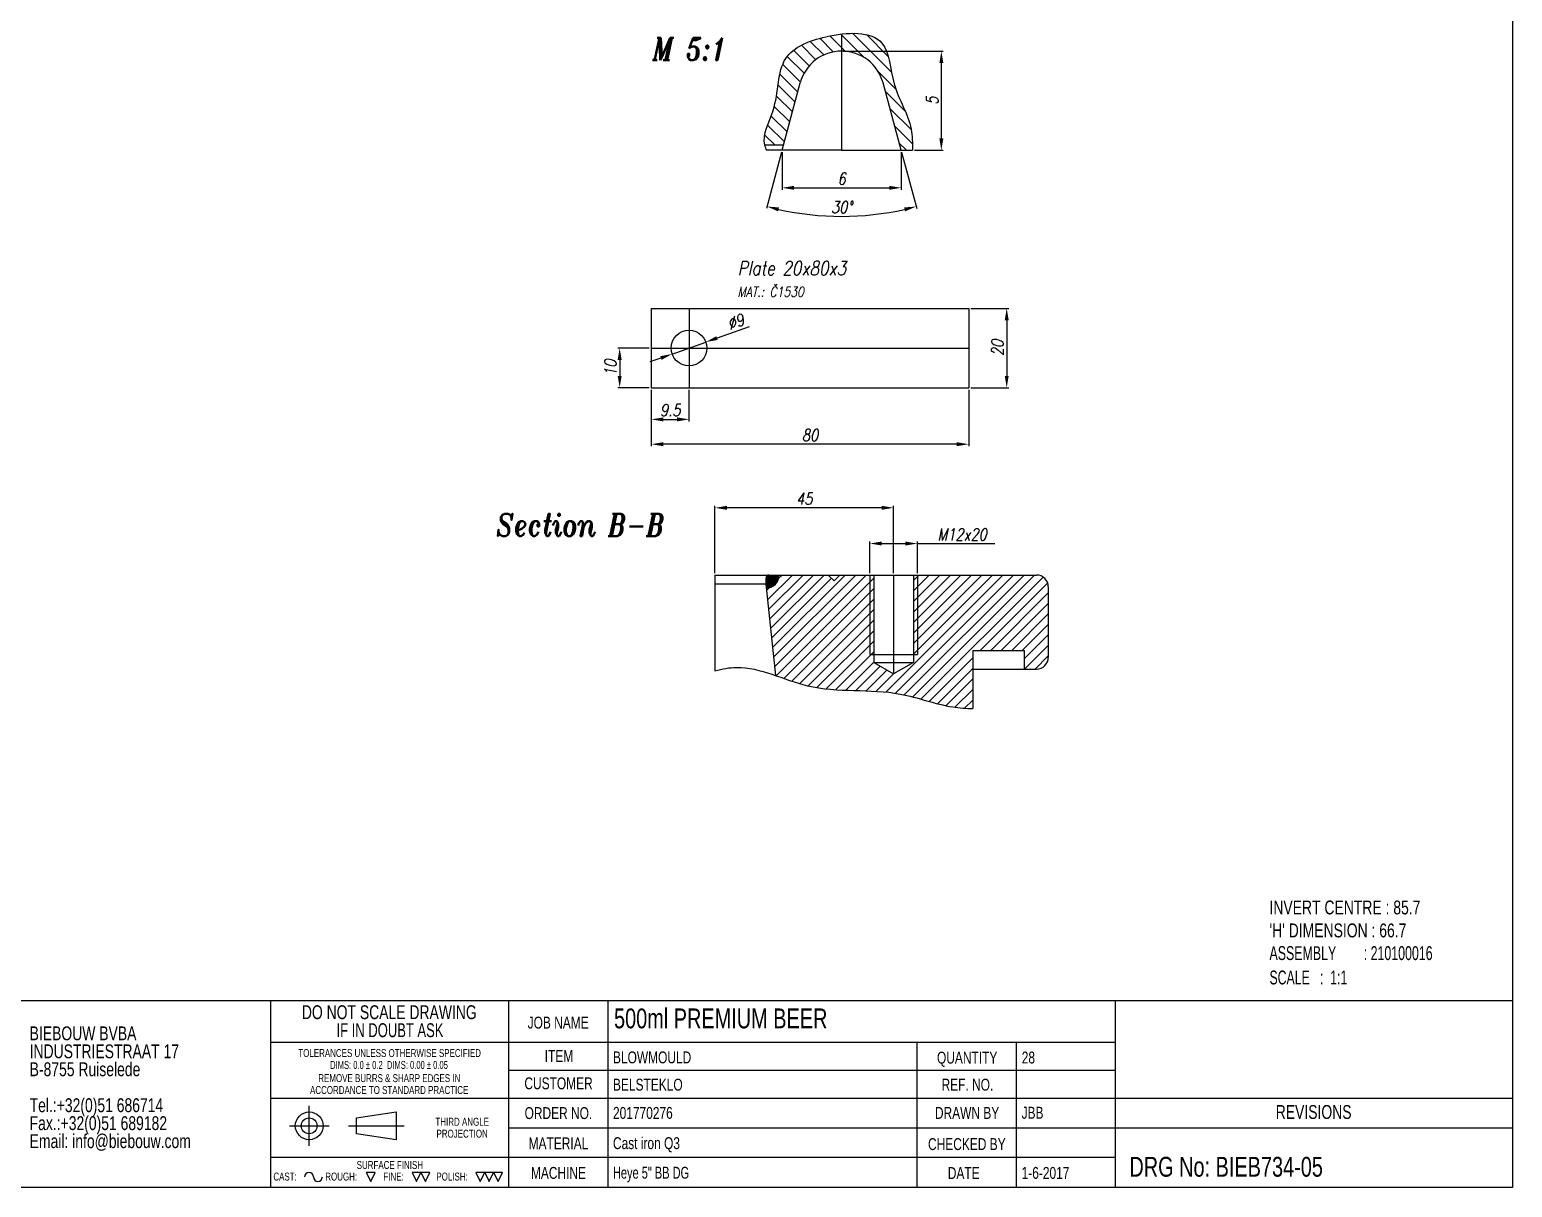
# Model space of a CAD drawing. Extents: x 5 to 829, y 5 to 582.
# Drawn here: x 455.3 to 829, y 5 to 296.7 of the extents above; entities that cross this region are included whole.
import ezdxf

# ---------------------------------------------------------------- set-up
doc = ezdxf.new("R2010")
doc.units = 0
doc.header["$LTSCALE"] = 7
doc.header["$MEASUREMENT"] = 0
doc.linetypes.add('CENTERX2', pattern=[20.32, 12.7, -2.54, 2.54, -2.54])
doc.layers.get('DEFPOINTS').update_dxf_attribs({"linetype": 'CONTINUOUS', "lineweight": 15})
for name, color, linetype in [('CENTERLINE', 4, 'CENTERX2'), ('DIMENSIONS', 2, 'CONTINUOUS'), ('HATCH', 3, 'CONTINUOUS'), ('TEXT', 2, 'CONTINUOUS')]:
    doc.layers.add(name, color=color, linetype=linetype)
doc.layers.add('OUTLINE', color=7, linetype='CONTINUOUS', lineweight=25)
doc.styles.add('ITALICT', font='ITALICT.shx', dxfattribs={"width": 0.8, "height": 3})
doc.styles.add('SLDTEXTSTYLE0', font='TXT', dxfattribs={"width": 0.75})
doc.styles.add('SLDTEXTSTYLE1', font='TXT', dxfattribs={"width": 0.666667})
doc.styles.add('SLDTEXTSTYLE2', font='TXT', dxfattribs={"width": 0.660714})
doc.styles.add('SLDTEXTSTYLE3', font='TXT', dxfattribs={"width": 0.692308})
doc.styles.add('SLDTEXTSTYLE4', font='TXT', dxfattribs={"width": 0.7})
doc.styles.add('SLDTEXTSTYLE5', font='TXT', dxfattribs={"width": 0.691176})
doc.dimstyles.get("Standard").update_dxf_attribs({"dimtxt": 3, "dimasz": 3, "dimexe": 0.5, "dimexo": 0.5, "dimgap": 0.8, "dimtad": 1, "dimdsep": 46, "dimtxsty": 'ITALICT', "dimcen": 0.09, "dimazin": 2, "dimtfac": 1, "dimtmove": 0, "dimatfit": 3, "dimfxl": 1, "dimtolj": 1, "dimtzin": 0, "dimarcsym": 0})

# ---------------------------------------------------------------- blocks, each defined once
blk = doc.blocks.new('*D39')
at = {"layer": 'DEFPOINTS', "color": 0}
for p in [(644.96, 266.33), (674.96, 266.33), (674.96, 256.88)]:
    blk.add_point(p, dxfattribs=at)
at = {"layer": 'DIMENSIONS', "color": 0, "lineweight": -2}
for p, q in [((644.96, 265.83), (644.96, 256.38)), ((674.96, 265.83), (674.96, 256.38)), ((647.96, 256.88), (671.96, 256.88))]:
    blk.add_line(p, q, dxfattribs=at)
at = {"layer": 'DIMENSIONS', "color": 0}
for points in [[(647.96, 257.38), (647.96, 256.38), (644.96, 256.88)], [(671.96, 256.38), (671.96, 257.38), (674.96, 256.88)]]:
    blk.add_solid(points, dxfattribs=at)
at = {"layer": 'DIMENSIONS', "color": 0, "insert": (659.96, 259.18), "char_height": 3, "attachment_point": 5, "style": 'ITALICT'}
blk.add_mtext('\\A1;6', dxfattribs=at)
blk = doc.blocks.new('*D40')
at = {"layer": 'DEFPOINTS', "color": 0}
for p in [(659.96, 291.33), (685.09, 291.33), (677.82, 266.33)]:
    blk.add_point(p, dxfattribs=at)
at = {"layer": 'DIMENSIONS', "color": 0, "lineweight": -2}
for p, q in [((660.46, 291.33), (685.59, 291.33)), ((685.09, 269.33), (685.09, 288.33)), ((678.32, 266.33), (685.59, 266.33))]:
    blk.add_line(p, q, dxfattribs=at)
at = {"layer": 'DIMENSIONS', "color": 0}
for points in [[(685.59, 288.33), (684.59, 288.33), (685.09, 291.33)], [(684.59, 269.33), (685.59, 269.33), (685.09, 266.33)]]:
    blk.add_solid(points, dxfattribs=at)
at = {"layer": 'DIMENSIONS', "color": 0, "insert": (682.79, 278.83), "char_height": 3, "attachment_point": 5, "rotation": 90, "style": 'ITALICT'}
blk.add_mtext('\\A1;5', dxfattribs=at)
blk = doc.blocks.new('*D56')
at = {"layer": 'DEFPOINTS', "color": 0}
for p in [(649.51, 283.31), (670.41, 283.31), (644.96, 266.33), (674.96, 266.33), (653.63, 249.96)]:
    blk.add_point(p, dxfattribs=at)
at = {"layer": 'DIMENSIONS', "color": 0, "lineweight": -2}
for p, q in [((644.83, 265.85), (641.03, 251.67)), ((675.09, 265.85), (678.88, 251.67))]:
    blk.add_line(p, q, dxfattribs=at)
blk.add_arc((659.96, 322.31), 72.63, 257.3668, 282.6332, dxfattribs=at)
at = {"layer": 'DIMENSIONS', "color": 0}
for points in [[(644.19, 251.93), (643.95, 250.95), (641.16, 252.16)], [(675.96, 250.95), (675.72, 251.93), (678.75, 252.16)]]:
    blk.add_solid(points, dxfattribs=at)
at = {"layer": 'DIMENSIONS', "color": 0, "insert": (659.96, 251.98), "char_height": 3, "attachment_point": 5, "style": 'ITALICT'}
blk.add_mtext('\\A1;30%%d', dxfattribs=at)
blk = doc.blocks.new('*D61')
at = {"layer": 'DEFPOINTS', "color": 0}
for p in [(625.73, 218.01), (617.25, 215)]:
    blk.add_point(p, dxfattribs=at)
at = {"layer": 'DIMENSIONS', "color": 0, "lineweight": -2}
for p, q in [((636.65, 221.89), (628.56, 219.02)), ((617.25, 215), (625.73, 218.01)), ((614.43, 213.99), (611.6, 212.99))]:
    blk.add_line(p, q, dxfattribs=at)
at = {"layer": 'DIMENSIONS', "color": 0}
for points in [[(628.39, 219.49), (628.73, 218.55), (625.73, 218.01)], [(614.59, 213.52), (614.26, 214.46), (617.25, 215)]]:
    blk.add_solid(points, dxfattribs=at)
at = {"layer": 'DIMENSIONS', "color": 0, "insert": (633.25, 223.12), "char_height": 3, "attachment_point": 5, "rotation": 19.5748, "style": 'ITALICT'}
blk.add_mtext('\\A1;%%c9', dxfattribs=at)
blk = doc.blocks.new('*D62')
at = {"layer": 'DEFPOINTS', "color": 0}
for p in [(611.99, 206.5), (621.49, 206.5), (621.49, 198.52)]:
    blk.add_point(p, dxfattribs=at)
at = {"layer": 'DIMENSIONS', "color": 0, "lineweight": -2}
for p, q in [((611.99, 206), (611.99, 198.02)), ((621.49, 206), (621.49, 198.02)), ((614.99, 198.52), (618.49, 198.52))]:
    blk.add_line(p, q, dxfattribs=at)
at = {"layer": 'DIMENSIONS', "color": 0}
for points in [[(614.99, 199.02), (614.99, 198.02), (611.99, 198.52)], [(618.49, 198.02), (618.49, 199.02), (621.49, 198.52)]]:
    blk.add_solid(points, dxfattribs=at)
at = {"layer": 'DIMENSIONS', "color": 0, "insert": (616.74, 200.82), "char_height": 3, "attachment_point": 5, "style": 'ITALICT'}
blk.add_mtext('\\A1;9.5', dxfattribs=at)
blk = doc.blocks.new('*D63')
at = {"layer": 'DEFPOINTS', "color": 0}
for p in [(611.99, 206.5), (691.99, 206.5), (611.99, 192.27)]:
    blk.add_point(p, dxfattribs=at)
at = {"layer": 'DIMENSIONS', "color": 0, "lineweight": -2}
for p, q in [((611.99, 206), (611.99, 191.77)), ((691.99, 206), (691.99, 191.77)), ((688.99, 192.27), (614.99, 192.27))]:
    blk.add_line(p, q, dxfattribs=at)
at = {"layer": 'DIMENSIONS', "color": 0}
for points in [[(614.99, 192.77), (614.99, 191.77), (611.99, 192.27)], [(688.99, 191.77), (688.99, 192.77), (691.99, 192.27)]]:
    blk.add_solid(points, dxfattribs=at)
at = {"layer": 'DIMENSIONS', "color": 0, "insert": (651.99, 194.57), "char_height": 3, "attachment_point": 5, "style": 'ITALICT'}
blk.add_mtext('\\A1;80', dxfattribs=at)
blk = doc.blocks.new('*D64')
at = {"layer": 'DEFPOINTS', "color": 0}
for p in [(611.99, 216.5), (604.02, 206.5), (611.99, 206.5)]:
    blk.add_point(p, dxfattribs=at)
at = {"layer": 'DIMENSIONS', "color": 0, "lineweight": -2}
for p, q in [((611.49, 216.5), (603.52, 216.5)), ((604.02, 213.5), (604.02, 209.5)), ((611.49, 206.5), (603.52, 206.5))]:
    blk.add_line(p, q, dxfattribs=at)
at = {"layer": 'DIMENSIONS', "color": 0}
for points in [[(604.52, 213.5), (603.52, 213.5), (604.02, 216.5)], [(603.52, 209.5), (604.52, 209.5), (604.02, 206.5)]]:
    blk.add_solid(points, dxfattribs=at)
at = {"layer": 'DIMENSIONS', "color": 0, "insert": (601.72, 211.5), "char_height": 3, "attachment_point": 5, "rotation": 90, "style": 'ITALICT'}
blk.add_mtext('\\A1;10', dxfattribs=at)
blk = doc.blocks.new('*D65')
at = {"layer": 'DEFPOINTS', "color": 0}
for p in [(691.99, 226.5), (691.99, 206.5), (701.57, 206.5)]:
    blk.add_point(p, dxfattribs=at)
at = {"layer": 'DIMENSIONS', "color": 0, "lineweight": -2}
for p, q in [((692.49, 226.5), (702.07, 226.5)), ((701.57, 223.5), (701.57, 209.5)), ((692.49, 206.5), (702.07, 206.5))]:
    blk.add_line(p, q, dxfattribs=at)
at = {"layer": 'DIMENSIONS', "color": 0}
for points in [[(702.07, 223.5), (701.07, 223.5), (701.57, 226.5)], [(701.07, 209.5), (702.07, 209.5), (701.57, 206.5)]]:
    blk.add_solid(points, dxfattribs=at)
at = {"layer": 'DIMENSIONS', "color": 0, "insert": (699.27, 216.5), "char_height": 3, "attachment_point": 5, "rotation": 90, "style": 'ITALICT'}
blk.add_mtext('\\A1;20', dxfattribs=at)
blk = doc.blocks.new('*D84')
at = {"layer": 'DEFPOINTS', "color": 0}
for p in [(628.04, 176.24), (628.04, 159.3), (673.04, 159.3)]:
    blk.add_point(p, dxfattribs=at)
at = {"layer": 'DIMENSIONS', "color": 0, "lineweight": -2}
for p, q in [((628.04, 159.8), (628.04, 176.74)), ((670.04, 176.24), (631.04, 176.24)), ((673.04, 159.8), (673.04, 176.74))]:
    blk.add_line(p, q, dxfattribs=at)
at = {"layer": 'DIMENSIONS', "color": 0}
for points in [[(631.04, 176.74), (631.04, 175.74), (628.04, 176.24)], [(670.04, 175.74), (670.04, 176.74), (673.04, 176.24)]]:
    blk.add_solid(points, dxfattribs=at)
at = {"layer": 'DIMENSIONS', "color": 0, "insert": (650.54, 178.54), "char_height": 3, "attachment_point": 5, "style": 'ITALICT'}
blk.add_mtext('\\A1;45', dxfattribs=at)
blk = doc.blocks.new('*D85')
at = {"layer": 'DEFPOINTS', "color": 0}
for p in [(679.04, 167.24), (667.04, 159.3), (679.04, 159.3)]:
    blk.add_point(p, dxfattribs=at)
at = {"layer": 'DIMENSIONS', "color": 0, "lineweight": -2}
for p, q in [((667.04, 159.8), (667.04, 167.74)), ((670.04, 167.24), (676.04, 167.24)), ((679.04, 159.8), (679.04, 167.74)), ((679.04, 167.24), (698.61, 167.24))]:
    blk.add_line(p, q, dxfattribs=at)
at = {"layer": 'DIMENSIONS', "color": 0}
for points in [[(670.04, 167.74), (670.04, 166.74), (667.04, 167.24)], [(676.04, 166.74), (676.04, 167.74), (679.04, 167.24)]]:
    blk.add_solid(points, dxfattribs=at)
at = {"layer": 'DIMENSIONS', "color": 0, "insert": (690.32, 169.54), "char_height": 3, "attachment_point": 5, "style": 'ITALICT'}
blk.add_mtext('\\A1;M12x20', dxfattribs=at)
blk = doc.blocks.new('SW_NOTE_0')
at = {"layer": 'TEXT', "color": 0, "char_height": 3.5, "attachment_point": 2}
for s, insert, style in [('DO NOT SCALE DRAWING', (28.71, 4.5), 'SLDTEXTSTYLE0'), ('IF IN DOUBT ASK', (28.89, -0.03), 'SLDTEXTSTYLE4')]:
    blk.add_mtext(s, dxfattribs=dict(at, insert=insert, style=style))
blk = doc.blocks.new('SW_NOTE_1')
at = {"layer": 'TEXT', "color": 0, "char_height": 2, "attachment_point": 2}
for s, insert, style in [('TOLERANCES UNLESS OTHERWISE SPECIFIED', (27.09, 2.57), 'SLDTEXTSTYLE0'), ('DIMS: 0.0 ± 0.2  DIMS: 0.00 ± 0.05', (26.93, -0.43), 'SLDTEXTSTYLE5')]:
    blk.add_mtext(s, dxfattribs=dict(at, insert=insert, style=style))
blk = doc.blocks.new('SW_NOTE_2')
at = {"layer": 'TEXT', "color": 0, "char_height": 2, "attachment_point": 2, "style": 'SLDTEXTSTYLE0'}
for s, insert in [('REMOVE BURRS & SHARP EDGES IN', (21.78, 2.57)), ('ACCORDANCE TO STANDARD PRACTICE', (21.75, -0.43))]:
    blk.add_mtext(s, dxfattribs=dict(at, insert=insert))
blk = doc.blocks.new('SW_NOTE_3')
at = {"layer": 'TEXT', "color": 0, "char_height": 2, "attachment_point": 2, "style": 'SLDTEXTSTYLE0'}
for s, insert in [('THIRD ANGLE', (8.34, 2.57)), ('PROJECTION', (8.33, -0.43))]:
    blk.add_mtext(s, dxfattribs=dict(at, insert=insert))
blk = doc.blocks.new('SW_NOTE_4')
at = {"layer": 'TEXT', "color": 0, "char_height": 3.5, "attachment_point": 1, "style": 'SLDTEXTSTYLE0'}
for s, insert in [('BIEBOUW BVBA', (0, 4.5)), ('INDUSTRIESTRAAT 17', (0, -0.03)), ('B-8755 Ruiselede', (0, -4.55)), ('Tel.:+32(0)51 686714', (0, -13.61)), ('Fax.:+32(0)51 689182', (0, -18.13)), ('Email: info@biebouw.com', (0, -22.66))]:
    blk.add_mtext(s, dxfattribs=dict(at, insert=insert))

msp = doc.modelspace()

# ---------------------------------------------------------------- hatches: boundary and pattern name
at = {"layer": 'DIMENSIONS'}
msp.add_hatch(color=256, dxfattribs=at).paths.add_polyline_path([(640.9877, 156.0672, 0.45103825), (644.1161, 159.2984), (641.691, 159.2984, 0.41421356), (640.891, 158.4984), (640.891, 156.9984)])
at = {"layer": 'HATCH'}
h = msp.add_hatch(dxfattribs=at)
h.set_pattern_fill('ANSI31', color=256, scale=18, angle=90, style=0)
h.set_pattern_definition([(135, (486.053, -268.9256), (-1.59099, -1.59099), [])])
edge = h.paths.add_edge_path()
edge.add_spline(control_points=[(677.8179, 266.3309), (677.8168, 268.1472), (677.813, 274.1043), (672.223, 281.8825), (672.0798, 295.3318), (664.1124, 296.1172), (659.956, 295.6352)], knot_values=[-77.84529561, -77.84529561, -77.84529561, -77.84529561, -72.49145773, -60.28509972, -49.56392077, -38.78344485, -38.78344485, -38.78344485, -38.78344485], degree=3, periodic=0)
edge.add_line((659.956, 295.6352), (659.956, 291.3309))
edge.add_arc((659.956, 280.5125), 10.8184, 15, 90, ccw=False)
edge.add_line((670.4057, 283.3125), (674.956, 266.3309))
edge.add_line((674.956, 266.3309), (677.8179, 266.3309))
edge = h.paths.add_edge_path()
edge.add_line((659.956, 291.3309), (659.956, 295.6352))
edge.add_spline(control_points=[(659.956, 295.6352), (658.6364, 295.4822), (652.8215, 294.4318), (643.2301, 290.4853), (644.515, 277.5642), (639.8673, 270.4405), (640.6079, 267.6309), (640.6079, 267.6309)], knot_values=[-38.78344485, -38.78344485, -38.78344485, -38.78344485, -35.36105829, -23.88546306, -10.32810025, -1.38110516, -1.38110508, -1.38110508, -1.38110508, -1.38110508], degree=3, periodic=0)
edge.add_line((640.6079, 267.6309), (645.3043, 267.6309))
edge.add_line((645.3043, 267.6309), (649.5062, 283.3125))
edge.add_arc((659.956, 280.5125), 10.8184, 90, 165, ccw=False)
h = msp.add_hatch(dxfattribs=at)
h.set_pattern_fill('ANSI31', color=256, scale=15)
h.set_pattern_definition([(45, (543.2159, -178.4188), (-1.325825, 1.325825), [])])
edge = h.paths.add_edge_path()
edge.add_line((668.041, 139.2984), (667.041, 139.2984))
edge.add_line((667.041, 139.2984), (667.041, 159.2984))
edge.add_line((667.041, 159.2984), (659.541, 159.2984))
edge.add_line((659.541, 159.2984), (658.041, 157.7984))
edge.add_line((658.041, 157.7984), (656.541, 159.2984))
edge.add_line((656.541, 159.2984), (644.1161, 159.2984))
edge.add_arc((641.1253, 159.064), 3, -92.629142, 4.479641, ccw=False)
edge.add_line((640.9877, 156.0672), (643.2808, 133.9864))
edge.add_spline(control_points=[(643.2808, 133.9864), (645.9454, 133.0713), (656.2168, 129.1752), (671.7289, 131.4339), (685.1278, 126.129), (691.305, 125.6783), (692.991, 125.6434)], knot_values=[20.58751759, 20.58751759, 20.58751759, 20.58751759, 28.87204863, 52.37372684, 65.99363569, 71.05994369, 71.05994369, 71.05994369, 71.05994369], degree=3, periodic=0)
edge.add_line((692.991, 125.6434), (692.991, 140.2984))
edge.add_line((692.991, 140.2984), (705.991, 140.2984))
edge.add_line((705.991, 140.2984), (705.991, 135.5984))
edge.add_line((705.991, 135.5984), (709.041, 135.5984))
edge.add_arc((709.041, 138.5984), 3, 270, 360)
edge.add_line((712.041, 138.5984), (712.041, 156.2984))
edge.add_arc((709.041, 156.2984), 3, 0, 90)
edge.add_line((709.041, 159.2984), (679.041, 159.2984))
edge.add_line((679.041, 159.2984), (679.041, 139.2984))
edge.add_line((679.041, 139.2984), (678.041, 139.2984))
edge.add_line((678.041, 139.2984), (678.041, 137.2984))
edge.add_line((678.041, 137.2984), (673.041, 134.4116))
edge.add_line((673.041, 134.4116), (668.041, 137.2984))
edge.add_line((668.041, 137.2984), (668.041, 139.2984))
h.paths.add_polyline_path([(668.041, 159.2984), (667.041, 159.2984), (667.041, 139.2984), (668.041, 139.2984)], flags=17)
h.paths.add_polyline_path([(679.041, 159.2984), (678.041, 159.2984), (678.041, 139.2984), (679.041, 139.2984)], flags=17)

# ---------------------------------------------------------------- linework, layer by layer
at = {"layer": 'CENTERLINE'}
for p, q in [((659.956, 295.6352), (659.956, 266.3309)), ((621.4924, 226.5034), (621.4924, 206.5034)), ((611.9924, 216.5034), (691.9924, 216.5034)), ((673.041, 159.2984), (673.041, 134.4116))]:
    msp.add_line(p, q, dxfattribs=at)
at = {"layer": 'DIMENSIONS'}
for p, q in [((667.041, 159.2984), (667.041, 139.2984)), ((679.041, 159.2984), (679.041, 139.2984))]:
    msp.add_line(p, q, dxfattribs=at)
msp.add_arc((641.1253, 159.064), 3, 267.370858, 4.479641, dxfattribs=at)
msp.add_spline([(641.0742, 266.3309), (640.6079, 267.6309), (642.6937, 276.3314), (645.9039, 289.5032), (656.0067, 294.946), (670.1219, 293.3704), (673.1863, 283.0965), (677.4922, 271.6749), (677.8179, 266.3309)], degree=3, dxfattribs=at)
msp.add_open_spline([(628.041, 135.1817), (629.8652, 135.6635), (637.6691, 137.1124), (652.7502, 128.6705), (671.7289, 131.4339), (685.1278, 126.129), (691.305, 125.6783), (692.991, 125.6434)], degree=3, knots=[4.83527741, 4.83527741, 4.83527741, 4.83527741, 10.44017737, 28.87204863, 52.37372684, 65.99363569, 71.05994369, 71.05994369, 71.05994369, 71.05994369], dxfattribs=at)
at = {"layer": 'HATCH'}
msp.add_line((640.891, 156.9984), (628.041, 156.9984), dxfattribs=at)
at = {"layer": 'OUTLINE'}
for p, q in [((829, 582), (829, 5)), ((644.956, 266.3309), (649.5062, 283.3125)), ((674.956, 266.3309), (670.4057, 283.3125)), ((645.3043, 267.6309), (640.6079, 267.6309)), ((659.956, 266.3309), (641.0742, 266.3309)), ((659.956, 266.3309), (677.8179, 266.3309)), ((611.9924, 226.5034), (691.9924, 226.5034)), ((611.9924, 226.5034), (611.9924, 206.5034)), ((691.9924, 226.5034), (691.9924, 206.5034)), ((611.9924, 206.5034), (691.9924, 206.5034)), ((628.041, 159.2984), (628.041, 135.1817)), ((628.041, 159.2984), (709.041, 159.2984)), ((640.891, 158.4984), (640.891, 156.9984)), ((640.891, 156.9984), (643.2808, 133.9864)), ((658.041, 157.7984), (656.541, 159.2984)), ((658.041, 157.7984), (659.541, 159.2984)), ((668.041, 159.2984), (668.041, 137.2984)), ((678.041, 159.2984), (678.041, 137.2984)), ((712.041, 156.2984), (712.041, 138.5984)), ((667.041, 139.2984), (679.041, 139.2984)), ((692.991, 140.2984), (692.991, 125.6434)), ((692.991, 140.2984), (705.991, 140.2984)), ((705.991, 140.2984), (705.991, 135.5984)), ((668.041, 137.2984), (678.041, 137.2984)), ((668.041, 137.2984), (673.041, 134.4116)), ((678.041, 137.2984), (673.041, 134.4116)), ((692.991, 135.5984), (709.041, 135.5984)), ((829, 52), (426, 52)), ((516, 52), (516, 5)), ((576, 52), (576, 5)), ((601, 52), (601, 5)), ((729, 5), (729, 52)), ((576, 41.5), (516, 41.5)), ((729, 41.5), (576, 41.5)), ((679, 5), (679, 41.5)), ((704, 5), (704, 41.5)), ((576, 34.5), (729, 34.5)), ((516, 27.5), (829, 27.5)), ((525.7757, 15.5), (525.7757, 25.5)), ((537.6746, 22.5), (547.6746, 24)), ((537.6746, 18.5), (537.6746, 22.5)), ((547.6746, 24), (547.6746, 17)), ((520.7757, 20.5), (530.7757, 20.5)), ((535.6746, 20.5), (549.6746, 20.5)), ((576, 20), (729, 20)), ((729, 20), (829, 20)), ((547.6746, 17), (537.6746, 18.5)), ((729, 12.5), (516, 12.5)), ((542.4186, 8.75), (540.1686, 8.75)), ((540.1686, 8.75), (541.2936, 6.5)), ((541.2936, 6.5), (542.4186, 8.75)), ((553.9316, 8.75), (551.6816, 8.75)), ((551.6816, 8.75), (552.8066, 6.5)), ((552.8066, 6.5), (553.9316, 8.75)), ((556.1816, 8.75), (553.9316, 8.75)), ((553.9316, 8.75), (555.0566, 6.5)), ((555.0566, 6.5), (556.1816, 8.75)), ((570, 8.75), (567.75, 8.75)), ((567.75, 8.75), (568.875, 6.5)), ((568.875, 6.5), (570, 8.75)), ((572.25, 8.75), (570, 8.75)), ((570, 8.75), (571.125, 6.5)), ((571.125, 6.5), (572.25, 8.75)), ((574.5, 8.75), (572.25, 8.75)), ((572.25, 8.75), (573.375, 6.5)), ((573.375, 6.5), (574.5, 8.75)), ((829, 5), (5, 5))]:
    msp.add_line(p, q, dxfattribs=at)
for centre, radius in [((621.4924, 216.5034), 4.5), ((525.7757, 20.5), 3.5), ((525.7757, 20.5), 2)]:
    msp.add_circle(centre, radius, dxfattribs=at)
for centre, radius, start, end in [((659.956, 280.5125), 10.8184, 15, 165), ((641.691, 158.4984), 0.8, 90, 180), ((709.041, 156.2984), 3, 0, 90), ((709.041, 138.5984), 3, 270, 0), ((525.7084, 7.625), 1.125, 0, 180), ((527.9584, 7.625), 1.125, 180, 0)]:
    msp.add_arc(centre, radius, start, end, dxfattribs=at)

# ---------------------------------------------------------------- block references
at = {"layer": 'TEXT'}
for name, p in [('SW_NOTE_0', (517.2469, 46.3823)), ('SW_NOTE_4', (455.3116, 41.0565)), ('SW_NOTE_1', (518.9559, 37.2751)), ('SW_NOTE_2', (524.1795, 30.9537)), ('SW_NOTE_3', (555.9889, 19.9537))]:
    msp.add_blockref(name, p, dxfattribs=at)

# ---------------------------------------------------------------- texts
at = {"layer": 'TEXT', "style": 'ITALICT', "width": 0.8}
for s, height, p in [('M 5:1', 5.625, (612.3038, 289.0258)), ('Plate 20x80x3', 3.5, (633.7268, 234.8913)), ('MAT.: Č1530', 2.5, (633.7268, 229.4224)), ('Section B-B', 5.625, (572.9269, 169.1353))]:
    msp.add_text(s, height=height, dxfattribs=at).set_placement(p)
at = {"layer": 'TEXT'}
for s, insert, char_height, attachment_point, style in [('INVERT CENTRE : 85.7', (767.7936, 77.2781), 3.5, 1, 'SLDTEXTSTYLE0'), ("'H' DIMENSION : 66.7", (767.7936, 71.4941), 3.5, 1, 'SLDTEXTSTYLE0'), ('ASSEMBLY        : 210100016', (767.7936, 65.7757), 3.5, 1, 'SLDTEXTSTYLE1'), ('SCALE   :  1:1', (767.7936, 59.6288), 3.5, 1, 'SLDTEXTSTYLE2'), ('{500ml PREMIUM BEER}', (602.5961, 50.0713), 5, 1, 'SLDTEXTSTYLE0'), ('JOB NAME', (588.5194, 48.011), 3, 2, 'SLDTEXTSTYLE0'), ('ITEM', (588.7184, 39.5846), 3, 2, 'SLDTEXTSTYLE0'), ('BLOWMOULD', (602.3356, 39.2513), 3, 1, 'SLDTEXTSTYLE0'), ('QUANTITY', (691.5986, 39.1771), 3, 2, 'SLDTEXTSTYLE0'), ('28', (705.3552, 39.2108), 3, 1, 'SLDTEXTSTYLE0'), ('CUSTOMER', (588.6153, 32.7086), 3, 2, 'SLDTEXTSTYLE0'), ('BELSTEKLO', (602.3356, 32.3752), 3, 1, 'SLDTEXTSTYLE0'), ('REF. NO.', (691.661, 32.3655), 3, 2, 'SLDTEXTSTYLE0'), ('ORDER NO.', (588.584, 25.2079), 3, 2, 'SLDTEXTSTYLE0'), ('{201770276}', (602.3356, 25.2537), 3, 1, 'SLDTEXTSTYLE0'), ('DRAWN BY', (691.5798, 25.2559), 3, 2, 'SLDTEXTSTYLE0'), ('JBB', (705.3193, 25.2897), 3, 1, 'SLDTEXTSTYLE0'), ('REVISIONS', (778.919, 25.7399), 3.5, 2, 'SLDTEXTSTYLE0'), ('MATERIAL', (588.5913, 17.5867), 3, 2, 'SLDTEXTSTYLE0'), ('Cast iron Q3', (602.3286, 17.6325), 3, 1, 'SLDTEXTSTYLE0'), ('CHECKED BY', (691.5161, 17.3939), 3, 2, 'SLDTEXTSTYLE0'), ('SURFACE FINISH', (546.101, 11.6362), 2, 2, 'SLDTEXTSTYLE0'), ('{DRG No: BIEB734-05}', (732.4796, 12.6836), 5, 1, 'SLDTEXTSTYLE0'), ('CAST:', (516.7414, 8.7194), 2, 1, 'SLDTEXTSTYLE0'), ('ROUGH:', (529.8178, 8.7194), 2, 1, 'SLDTEXTSTYLE0'), ('FINE:', (544.4722, 8.7194), 2, 1, 'SLDTEXTSTYLE0'), ('POLISH:', (557.8245, 8.7194), 2, 1, 'SLDTEXTSTYLE0'), ('MACHINE', (588.5892, 10.137), 3, 2, 'SLDTEXTSTYLE0'), ('Heye 5" BB DG', (602.3286, 10.1828), 3, 1, 'SLDTEXTSTYLE3'), ('DATE', (690.7292, 10.1008), 3, 2, 'SLDTEXTSTYLE0'), ('1-6-2017', (705.3193, 10.1346), 3, 1, 'SLDTEXTSTYLE0')]:
    msp.add_mtext(s, dxfattribs=dict(at, insert=insert, char_height=char_height, attachment_point=attachment_point, style=style))

# ---------------------------------------------------------------- dimensions: what is measured, and where the dimension line sits
at = {"layer": 'DIMENSIONS'}
dim = msp.add_linear_dim(base=(685.0894, 291.3309), p1=(677.8179, 266.3309), p2=(659.956, 291.3309), angle=90, dimstyle='Standard', override={"dimlfac": 0.2}, dxfattribs=at)
dim.commit()
dim.dimension.update_dxf_attribs({"geometry": '*D40', "text_midpoint": (682.7894, 278.8309)})
dim = msp.add_angular_dim_2l(base=(653.6258, 249.9575), line1=((644.956, 266.3309), (649.5062, 283.3125)), line2=((674.956, 266.3309), (670.4057, 283.3125)), dimstyle='Standard', dxfattribs=at)
dim.commit()
dim.dimension.update_dxf_attribs({"geometry": '*D56', "text_midpoint": (659.956, 251.9811)})
dim = msp.add_linear_dim(base=(674.956, 256.8824), p1=(644.956, 266.3309), p2=(674.956, 266.3309), dimstyle='Standard', override={"dimlfac": 0.2}, dxfattribs=at)
dim.commit()
dim.dimension.update_dxf_attribs({"geometry": '*D39', "text_midpoint": (659.956, 259.1824)})
dim = msp.add_diameter_dim_2p(p1=(617.2525, 214.9958), p2=(625.7323, 218.0111), dimstyle='Standard', dxfattribs=at)
dim.commit()
dim.dimension.update_dxf_attribs({"geometry": '*D61', "text_midpoint": (633.2464, 223.1241)})
for base, p1, p2, picture, middle in [((701.5714, 206.5034), (691.9924, 226.5034), (691.9924, 206.5034), '*D65', (699.2714, 216.5034)), ((604.0241, 206.5034), (611.9924, 216.5034), (611.9924, 206.5034), '*D64', (601.7241, 211.5034))]:
    dim = msp.add_linear_dim(base=base, p1=p1, p2=p2, angle=90, dimstyle='Standard', dxfattribs=at)
    dim.commit()
    dim.dimension.update_dxf_attribs({"geometry": picture, "text_midpoint": middle})
for base, p1, p2, picture, middle in [((621.4924, 198.5225), (611.9924, 206.5034), (621.4924, 206.5034), '*D62', (616.7424, 200.8225)), ((611.9924, 192.2709), (691.9924, 206.5034), (611.9924, 206.5034), '*D63', (651.9924, 194.5709))]:
    dim = msp.add_linear_dim(base=base, p1=p1, p2=p2, dimstyle='Standard', dxfattribs=at)
    dim.commit()
    dim.dimension.update_dxf_attribs({"geometry": picture, "text_midpoint": middle})
dim = msp.add_linear_dim(base=(628.041, 176.244), p1=(673.041, 159.2984), p2=(628.041, 159.2984), dimstyle='Standard', override={"dimtmove": 0}, dxfattribs=at)
dim.commit()
dim.dimension.update_dxf_attribs({"geometry": '*D84', "text_midpoint": (650.541, 176.244), "dimtype": 160})
dim = msp.add_linear_dim(base=(679.041, 167.244), p1=(667.041, 159.2984), p2=(679.041, 159.2984), text='<>x20', dimstyle='Standard', override={"dimpost": 'M<>', "dimtmove": 0}, dxfattribs=at)
dim.commit()
dim.dimension.update_dxf_attribs({"geometry": '*D85', "text_midpoint": (690.3231, 169.544)})

doc.saveas('drawing.dxf')
